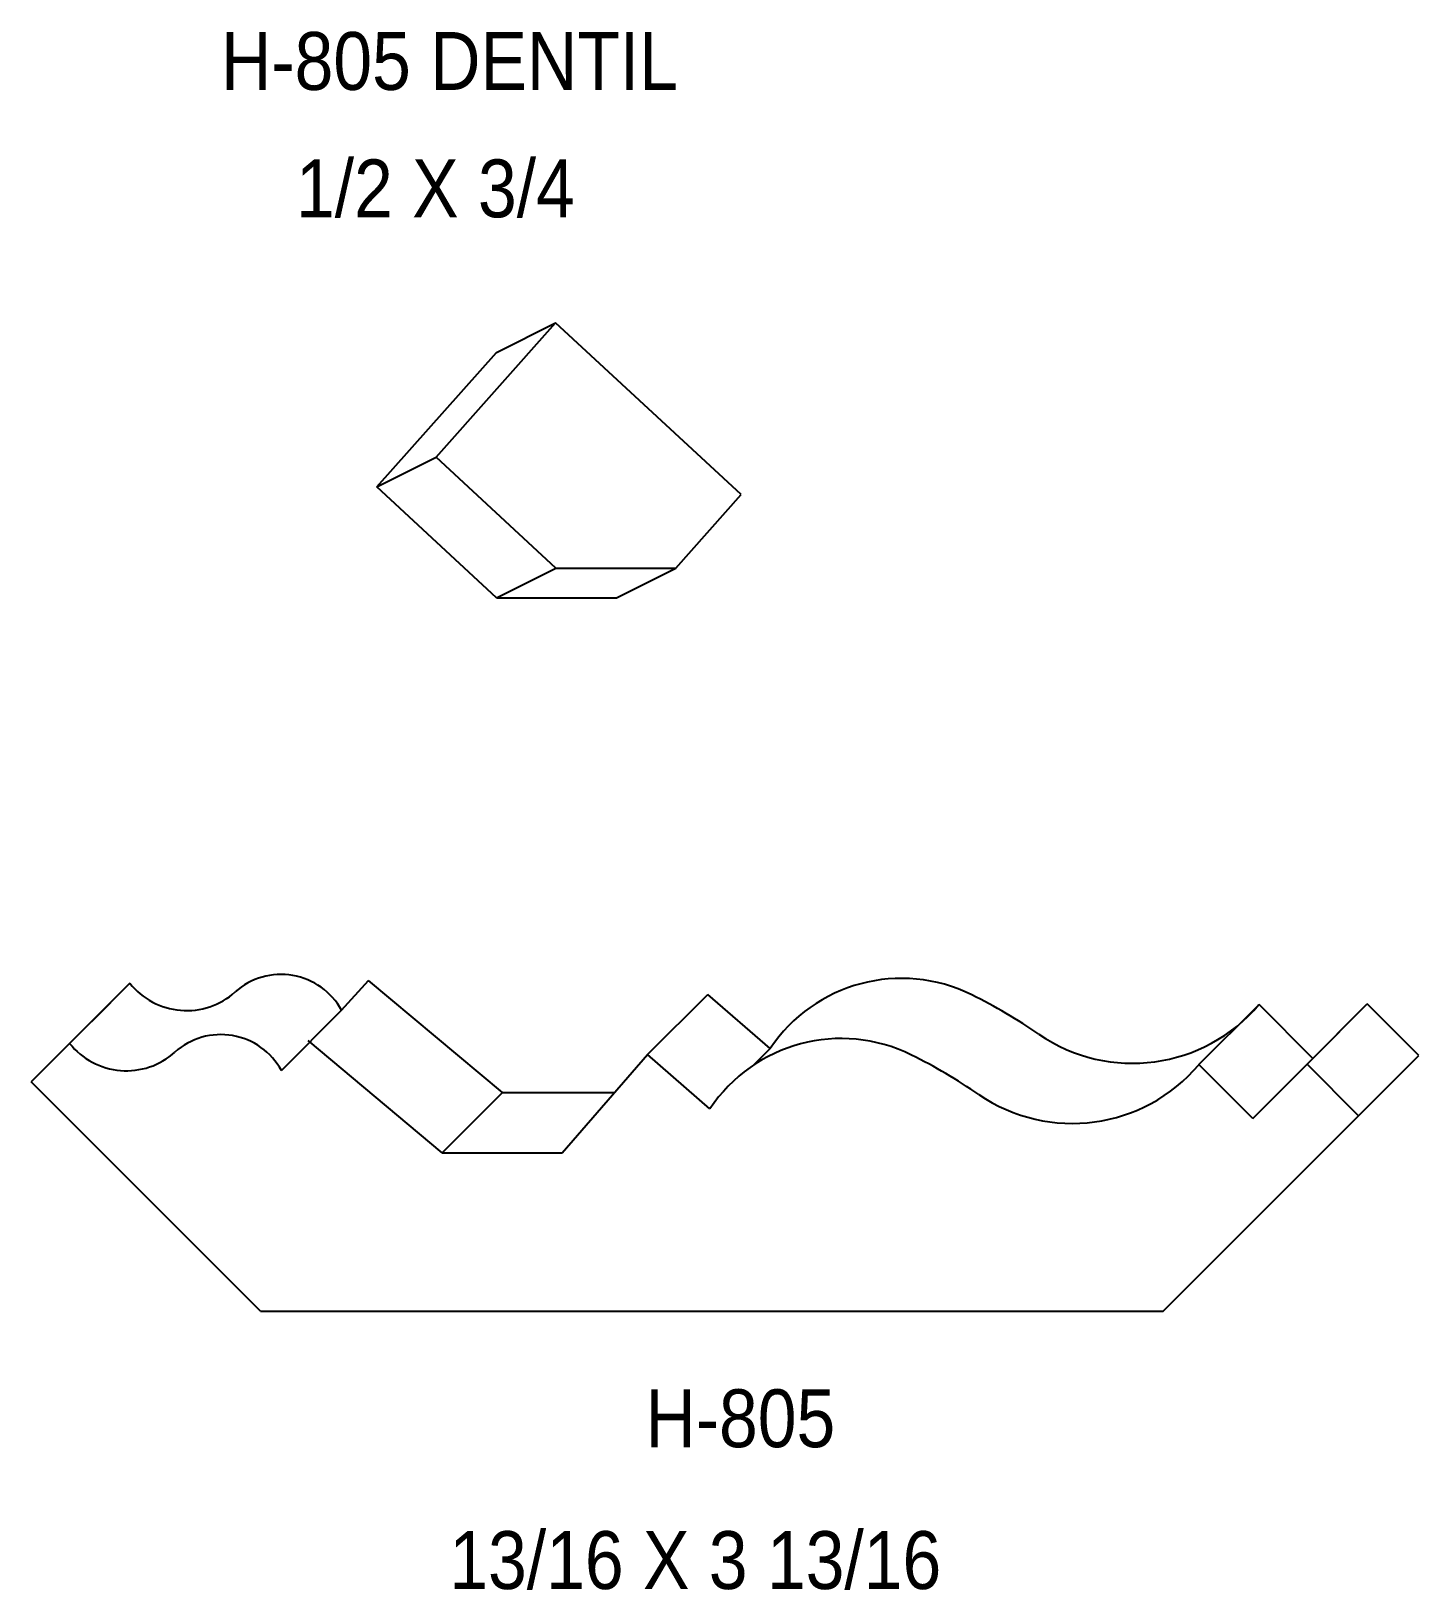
# Model space of a CAD drawing. Extents: x 48.96 to 53.03, y 177 to 181.57.
import ezdxf

# ---------------------------------------------------------------- set-up
doc = ezdxf.new("R2010")
doc.units = 0
doc.header["$LTSCALE"] = 5
doc.layers.add('PROFILE', color=7, linetype='CONTINUOUS')
doc.styles.add('TXT', font='TXT', dxfattribs={"height": 3.5})

msp = doc.modelspace()

# ---------------------------------------------------------------- linework, layer by layer
at = {"layer": 'PROFILE', "color": 1, "linetype": 'CONTINUOUS'}
for p, q in [((50.1489, 180.3229), (50.5, 180.7177)), ((50.326, 180.6304), (50.5, 180.7177)), ((51.0449, 180.2134), (50.5, 180.7177)), ((49.9748, 180.2357), (50.326, 180.6304)), ((49.9748, 180.2357), (50.1489, 180.3229)), ((50.5007, 179.9973), (50.1489, 180.3229)), ((50.3266, 179.91), (49.9748, 180.2357)), ((50.8527, 179.9973), (51.0449, 180.2134)), ((50.3266, 179.91), (50.5007, 179.9973)), ((50.5007, 179.9973), (50.8527, 179.9973)), ((50.6786, 179.91), (50.8527, 179.9973)), ((50.3266, 179.91), (50.6786, 179.91)), ((49.073, 178.601), (49.2498, 178.7777)), ((49.2498, 178.7777), (49.1369, 178.6649)), ((49.8715, 178.6985), (49.9506, 178.7863)), ((50.3437, 178.4565), (49.9506, 178.7863)), ((50.7698, 178.5684), (50.9466, 178.7451)), ((51.1296, 178.5859), (50.9466, 178.7451)), ((49.6948, 178.5218), (49.8715, 178.6985)), ((52.3885, 178.5387), (52.5653, 178.7154)), ((52.7235, 178.5572), (52.5653, 178.7154)), ((52.7065, 178.5402), (52.8832, 178.7169)), ((52.7235, 178.5572), (52.8832, 178.7169)), ((53.0345, 178.5657), (52.8832, 178.7169)), ((49.073, 178.601), (48.9602, 178.4882)), ((50.1669, 178.2797), (49.7739, 178.6096)), ((50.5189, 178.2797), (50.7698, 178.5684)), ((50.9529, 178.4092), (50.7698, 178.5684)), ((51.1296, 178.5859), (51.0809, 178.5372)), ((52.4601, 177.9913), (53.0345, 178.5657)), ((52.5467, 178.3805), (52.7235, 178.5572)), ((52.8577, 178.3889), (53.0345, 178.5657)), ((52.5467, 178.3805), (52.3885, 178.5387)), ((52.5467, 178.3805), (52.7065, 178.5402)), ((52.8577, 178.3889), (52.7065, 178.5402)), ((49.6338, 177.8146), (48.9602, 178.4882)), ((50.1669, 178.2797), (50.3437, 178.4565)), ((50.3437, 178.4565), (50.6726, 178.4565)), ((50.1669, 178.2797), (50.5189, 178.2797)), ((52.2834, 177.8146), (52.4601, 177.9913)), ((49.6338, 177.8146), (52.2834, 177.8146))]:
    msp.add_line(p, q, dxfattribs=at)
for centre, major_axis, start_param, end_param in [((51.5156, 178.328), (0, 0.4642), -0.460472, 0.981573), ((49.4165, 178.9111), (0, 0.2135), -4.037718, -2.410679), ((49.6941, 178.6016), (0.2022, 0), 0.499874, 2.30171), ((50.9976, 177.2837), (0, 1.6299), -0.600991, -0.460472), ((52.1939, 179.0286), (0, 0.4858), -3.742584, -2.27157), ((49.5173, 178.4248), (0, 0.2022), -1.070922, 0.730913), ((51.3389, 178.1512), (0, 0.4642), -0.460472, 0.981573), ((49.2398, 178.7344), (0.2135, 0), -2.466922, -0.839883), ((50.8208, 177.1069), (1.6299, 0), 0.969805, 1.110325), ((52.0172, 178.8519), (0, 0.4858), -3.742584, -2.27157)]:
    msp.add_ellipse(centre, major_axis=major_axis, ratio=1, start_param=start_param, end_param=end_param, dxfattribs=at)

# ---------------------------------------------------------------- texts
at = {"layer": 'PROFILE', "color": 1, "linetype": 'CONTINUOUS', "style": 'TXT', "width": 0.9}
for s, height, p in [('H-805 DENTIL', 0.169956, (49.5178, 181.4017)), ('1/2 X 3/4', 0.16996, (49.7376, 181.0274)), ('H-805', 0.16996, (50.7639, 177.4151)), ('13/16 X 3 13/16', 0.169956, (50.1879, 176.9986))]:
    msp.add_text(s, height=height, dxfattribs=at).set_placement(p)

doc.saveas('drawing.dxf')
